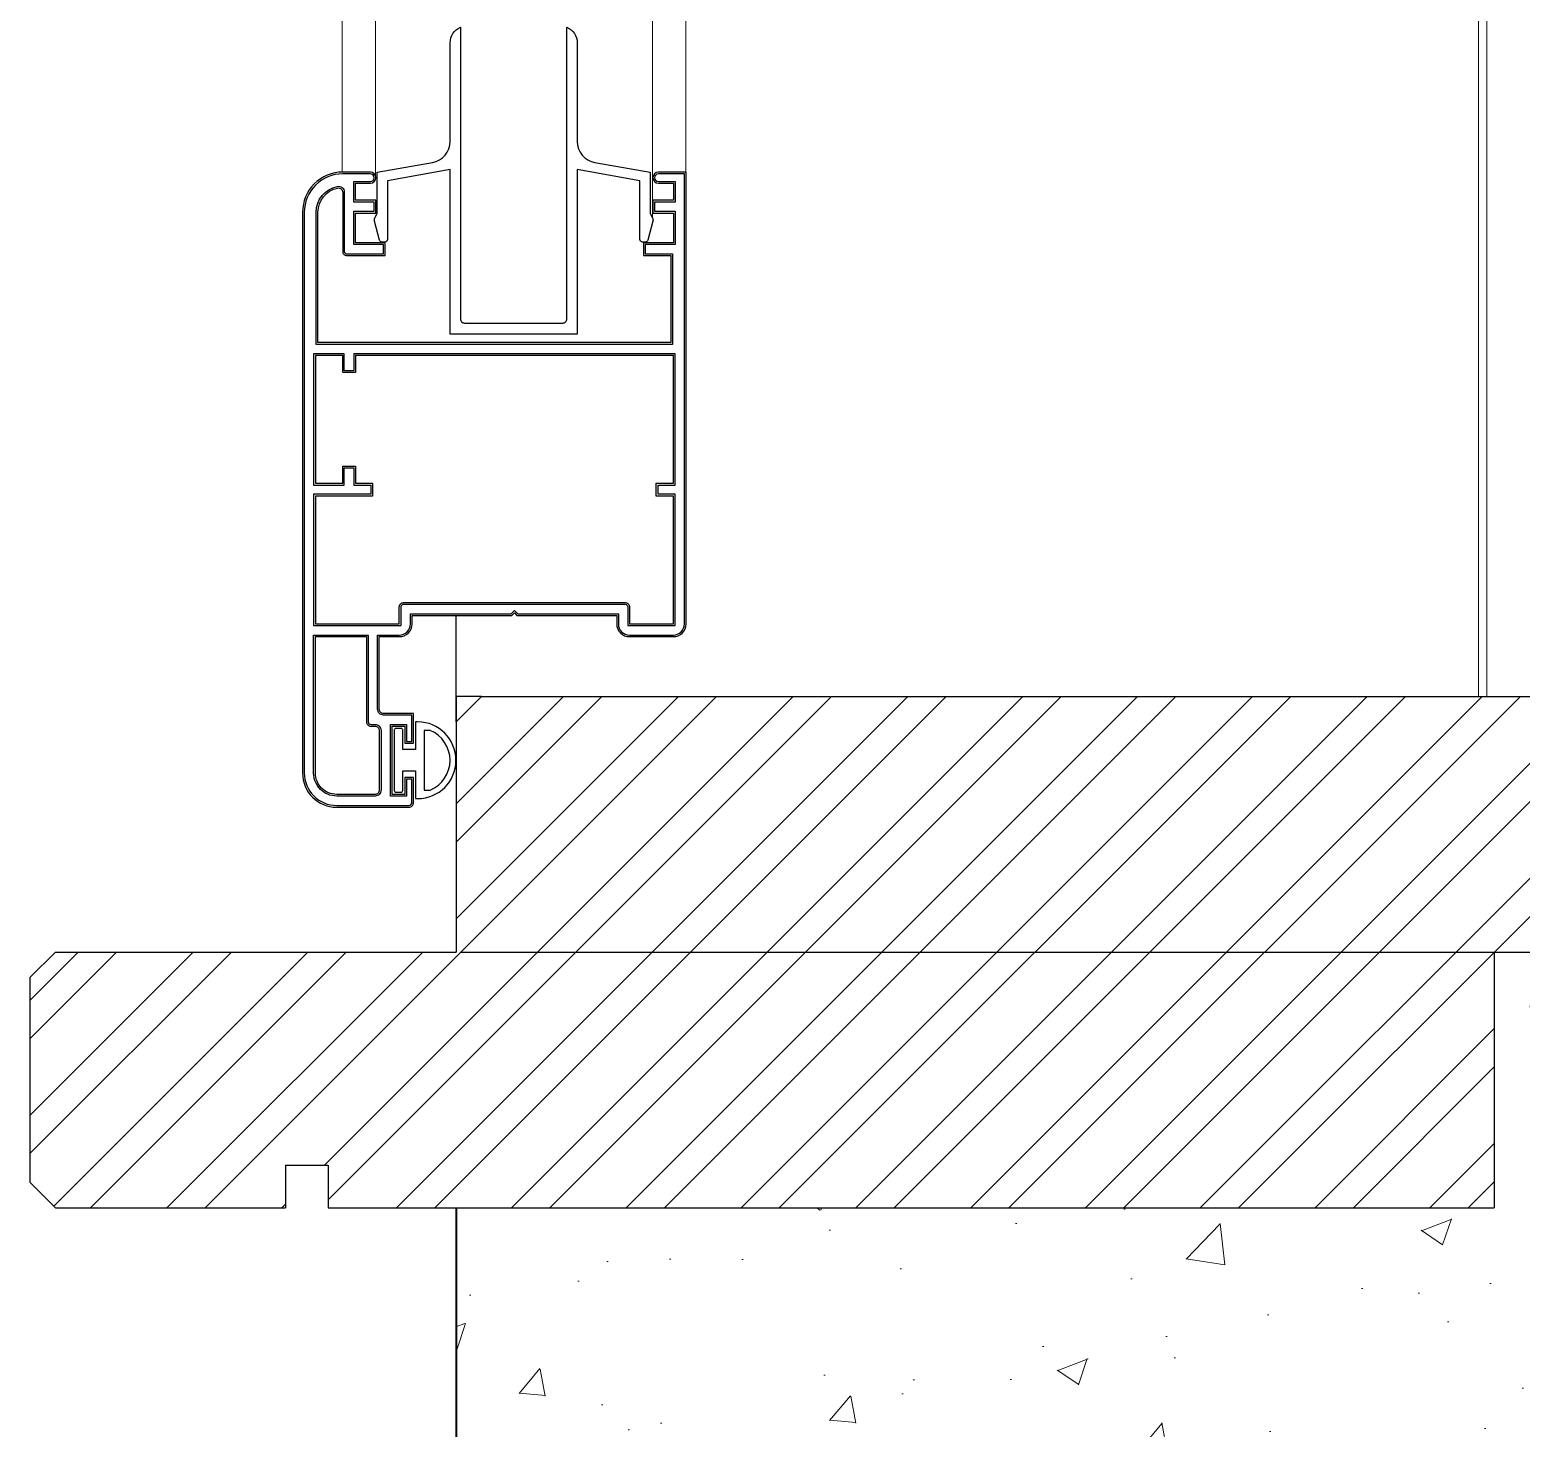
# Model space of a CAD drawing. Header units: millimetres. Extents: x 1251.1 to 1334.1, y 1577.6 to 1641.3.
# Drawn here: x 1311.9744 to 1312.1186, y 1598.1412 to 1598.2765 of the extents above; entities that cross this region are included whole.
import ezdxf

# ---------------------------------------------------------------- set-up
doc = ezdxf.new("R2010")
doc.units = ezdxf.units.MM
doc.linetypes.add('CONTINUA', pattern=[0])
doc.linetypes.add('TRATTOPUNTO', pattern=[1, 0.5, -0.25, 0, -0.25])
for name, color, linetype, lineweight in [('MURATURA sezioni - section wall', 7, 'Continuous', 40), ('PROIEZIONI finissime - fine lines', 251, 'Continuous', 9), ('SEZIONI medie - small section', 2, 'Continuous', 25), ('TRATTEGGIO - hatch', 252, 'Continuous', 20)]:
    doc.layers.add(name, color=color, linetype=linetype, lineweight=lineweight)

msp = doc.modelspace()

# ---------------------------------------------------------------- hatches: boundary and pattern name
at = {"layer": 'TRATTEGGIO - hatch'}
h = msp.add_hatch(dxfattribs=at)
h.set_pattern_fill('AR-CONC', color=256, scale=0.004123, style=0)
h.set_pattern_definition([(50, (1309.30388, 1597.982252), (0.02957362, -0.00258736), [0.00309235, -0.03401588]), (355, (1309.30388, 1597.982252), (-0.0057209, 0.0310139), [0.00247388, -0.0272127]), (100.4514, (1309.306343, 1597.982037), (0.02385274, 0.02842654), [0.0026281, -0.02890905]), (46.1842, (1309.30388, 1597.9905), (0.0440038, -0.00682458), [0.0046385, -0.0510238]), (96.6356, (1309.307546, 1597.98993), (0.0385374, 0.0401642), [0.00394214, -0.0433636]), (351.1842, (1309.30388, 1597.9905), (0.0385374, 0.04016425), [0.0037108, -0.04081906]), (21, (1309.308002, 1597.988437), (0.0246113, -0.01660053), [0.00309235, -0.03401588]), (326, (1309.308002, 1597.988437), (0.01003222, 0.02989893), [0.00247388, -0.0272127]), (71.4514, (1309.310053, 1597.987054), (0.03464353, 0.01329837), [0.0026281, -0.02890905]), (37.5, (1309.303879, 1597.982252), (0.000501368, 0.01372567), [0, -0.02688285, 0, -0.02762502, 0, -0.02731578]), (7.5, (1309.303879, 1597.982252), (0.01084672, 0.016262136), [0, -0.01575038, 0, -0.02626438, 0, -0.01041092]), (327.5, (1309.294684, 1597.982252), (0.02201023, -0.00092997), [0, -0.01030784, 0, -0.03216047, 0, -0.04267447]), (317.5, (1309.290561, 1597.982252), (0.02404557, 0.00412747), [0, -0.0134002, 0, -0.02135785, 0, -0.03030506])])
edge = h.paths.add_edge_path()
edge.add_spline(control_points=[(1312.22118, 1598.16283), (1312.22059, 1598.165), (1312.21696, 1598.17415), (1312.20813, 1598.17657), (1312.20966, 1598.18577), (1312.21004, 1598.18727)], knot_values=[25.959118, 25.959118, 25.959118, 25.959118, 31.7746, 52.716638, 56.514466, 56.514466, 56.514466, 56.514466], degree=3, periodic=0)
edge.add_line((1312.21004, 1598.18727), (1312.11603, 1598.18727))
edge.add_line((1312.11603, 1598.18727), (1312.11603, 1598.16254))
edge.add_line((1312.11603, 1598.16254), (1312.22089, 1598.16254))
edge.add_line((1312.22089, 1598.16254), (1312.22118, 1598.16283))
h = msp.add_hatch(dxfattribs=at)
h.set_pattern_fill('AR-CONC', color=256, scale=0.000164925, style=0)
h.set_pattern_definition([(50, (1311.097055, 1598.34945), (0.0300469, -0.00262876), [0.0031418, -0.0345601]), (355, (1311.097055, 1598.34945), (-0.0058124, 0.0315101), [0.0025135, -0.0276481]), (100.451, (1311.099559, 1598.34923), (0.0242346, 0.0288812), [0.00267014, -0.0293716]), (46.1842, (1311.097055, 1598.35783), (0.0447078, -0.0069339), [0.0047127, -0.0518402]), (96.6356, (1311.10078, 1598.35725), (0.039154, 0.0408068), [0.0040052, -0.0440574]), (351.184, (1311.097055, 1598.35783), (0.039154, 0.0408067), [0.0037702, -0.0414722]), (21, (1311.101244, 1598.355734), (0.02500516, -0.0168662), [0.0031418, -0.0345601]), (326, (1311.101244, 1598.355734), (0.0101927, 0.0303773), [0.0025135, -0.0276481]), (71.4514, (1311.103327, 1598.35433), (0.0351978, 0.0135112), [0.00267014, -0.0293716]), (37.5, (1311.097055, 1598.34945), (0.00050939, 0.01394528), [0, -0.02731298, 0, -0.02806702, 0, -0.02775284]), (7.5, (1311.097055, 1598.34945), (0.01102027, 0.01652233), [0, -0.0160024, 0, -0.02668461, 0, -0.0105775]), (327.5, (1311.087713, 1598.34945), (0.02236234, -0.00094482), [0, -0.01047277, 0, -0.03267504, 0, -0.04335726]), (317.5, (1311.083524, 1598.34945), (0.02443028, 0.00419348), [0, -0.0136146, 0, -0.02169958, 0, -0.03078994])])
edge = h.paths.add_edge_path()
edge.add_line((1312.01559, 1598.16254), (1312.01559, 1598.09126))
edge.add_spline(control_points=[(1312.01559, 1598.09126), (1312.03057, 1598.10186), (1312.07683, 1598.13458), (1312.16764, 1598.09399), (1312.20682, 1598.14408), (1312.22126, 1598.16254)], knot_values=[0, 0, 0, 0, 64.664479, 199.615519, 278.3914, 278.3914, 278.3914, 278.3914], degree=3, periodic=0)
edge.add_line((1312.22126, 1598.16254), (1312.01559, 1598.16254))

# ---------------------------------------------------------------- linework, layer by layer
at = {"layer": 'MURATURA sezioni - section wall'}
msp.add_line((1312.01559, 1598.16254), (1312.01559, 1598.09126), dxfattribs=at)
at = {"layer": 'MURATURA sezioni - section wall', "linetype": 'TRATTOPUNTO', "ltscale": 0.02}
msp.add_spline([(1312.01559, 1598.09126), (1312.06252, 1598.11657), (1312.17379, 1598.11819), (1312.22126, 1598.16254)], degree=3, dxfattribs=at)
at = {"layer": 'PROIEZIONI finissime - fine lines'}
for p, q in [((1312.11532, 1599.45308), (1312.11532, 1598.21201)), ((1312.1145, 1599.44895), (1312.1145, 1598.21201)), ((1312.03781, 1599.44195), (1312.03781, 1598.26273)), ((1312.00779, 1599.39878), (1312.00779, 1598.2624)), ((1312.03459, 1599.39878), (1312.03459, 1598.25832)), ((1312.00458, 1599.39824), (1312.00458, 1598.26273))]:
    msp.add_line(p, q, dxfattribs=at)
at = {"layer": 'SEZIONI medie - small section'}
for p, q in [((1312.01559, 1598.21201), (1312.01559, 1598.21985)), ((1312.01559, 1598.21201), (1312.01559, 1598.20129)), ((1312.01806, 1598.21201), (1312.01559, 1598.21201)), ((1312.01559, 1598.20954), (1312.01559, 1598.21201)), ((1312.01806, 1598.21201), (1312.2448, 1598.21201)), ((1312.01559, 1598.20954), (1312.01559, 1598.18727)), ((1311.97683, 1598.18727), (1311.97435, 1598.1848)), ((1311.97683, 1598.18727), (1312.01559, 1598.18727)), ((1312.01606, 1598.18727), (1312.11603, 1598.18727)), ((1312.11603, 1598.18727), (1312.11603, 1598.16254)), ((1312.11603, 1598.18727), (1312.22873, 1598.18727)), ((1311.97435, 1598.1848), (1311.97435, 1598.16501)), ((1311.99909, 1598.16666), (1311.99909, 1598.16254)), ((1311.99909, 1598.16666), (1312.00322, 1598.16666)), ((1312.00322, 1598.16666), (1312.00322, 1598.16254)), ((1311.97435, 1598.16501), (1311.97683, 1598.16254)), ((1311.97683, 1598.16254), (1311.99909, 1598.16254)), ((1311.99873, 1598.16254), (1311.99909, 1598.1629)), ((1312.00322, 1598.16254), (1312.11603, 1598.16254))]:
    msp.add_line(p, q, dxfattribs=at)
at = {"layer": 'SEZIONI medie - small section', "linetype": 'CONTINUA'}
msp.add_lwpolyline([(1312.01502, 1598.26297), (1312.00896, 1598.2619), (1312.00896, 1598.25621, -0.414214), (1312.00871, 1598.25597), (1312.00843, 1598.25597, -0.339454), (1312.00819, 1598.25615), (1312.0077, 1598.258, -0.198912), (1312.00774, 1598.25832), (1312.00797, 1598.25872), (1312.00797, 1598.26273), (1312.01332, 1598.26367, 0.36397), (1312.01502, 1598.2657), (1312.01502, 1598.27524, -0.298217), (1312.01601, 1598.27675), (1312.01601, 1598.24854, 0.414214), (1312.01642, 1598.24813), (1312.02591, 1598.24813, 0.414214), (1312.02632, 1598.24854), (1312.02632, 1598.27675, -0.298217), (1312.02731, 1598.27524), (1312.02731, 1598.2657, 0.36397), (1312.02901, 1598.26367), (1312.03436, 1598.26273), (1312.03436, 1598.25872), (1312.03459, 1598.25832, -0.198912), (1312.03463, 1598.258), (1312.03414, 1598.25615, -0.339454), (1312.0339, 1598.25597), (1312.03362, 1598.25597, -0.414214), (1312.03337, 1598.25621), (1312.03337, 1598.2619), (1312.02731, 1598.26297), (1312.02731, 1598.24706), (1312.01502, 1598.24706)], format="xyb", close=True, dxfattribs=at)
at = {"layer": 'SEZIONI medie - small section'}
for points in [[(1312.01105, 1598.20129, 0.414214), (1312.01146, 1598.20171), (1312.01146, 1598.20418), (1312.01064, 1598.20418), (1312.01064, 1598.20253), (1312.0094, 1598.20253), (1312.0094, 1598.20913), (1312.01064, 1598.20913), (1312.01064, 1598.20748), (1312.01146, 1598.20748), (1312.01146, 1598.21036), (1312.00858, 1598.21036, -0.414214), (1312.00816, 1598.21078), (1312.00816, 1598.21779), (1312.0101, 1598.21779, 0.414214), (1312.01134, 1598.21902), (1312.01134, 1598.21985), (1312.02099, 1598.21985), (1312.02123, 1598.2201), (1312.02148, 1598.21985), (1312.03113, 1598.21985), (1312.03113, 1598.21902, 0.414214), (1312.03237, 1598.21779), (1312.03661, 1598.21779, 0.414214), (1312.03785, 1598.21902), (1312.03785, 1598.26273), (1312.03517, 1598.26273, 1), (1312.03517, 1598.26166), (1312.03661, 1598.26166), (1312.03661, 1598.26001), (1312.03463, 1598.26001), (1312.03463, 1598.25877), (1312.03661, 1598.25877), (1312.03661, 1598.25588), (1312.03373, 1598.25588), (1312.03373, 1598.25465), (1312.03637, 1598.25465), (1312.03637, 1598.24624), (1312.00223, 1598.24624), (1312.00223, 1598.25885, -0.353997), (1312.00412, 1598.26119, -0.477108), (1312.00462, 1598.26079), (1312.00462, 1598.25506, 0.414214), (1312.00503, 1598.25465), (1312.00874, 1598.25465), (1312.00874, 1598.25588), (1312.00585, 1598.25588), (1312.00585, 1598.25877), (1312.00783, 1598.25877), (1312.00783, 1598.26001), (1312.00585, 1598.26001), (1312.00585, 1598.26166), (1312.0073, 1598.26166, 1), (1312.0073, 1598.26273), (1312.00462, 1598.26273, 0.414214), (1312.00074, 1598.25885), (1312.00074, 1598.20459, 0.414214), (1312.00404, 1598.20129)], [(1312.01105, 1598.20146, 0.414214), (1312.0113, 1598.20171), (1312.0113, 1598.20401), (1312.0108, 1598.20401), (1312.0108, 1598.20237), (1312.00924, 1598.20237), (1312.00924, 1598.20929), (1312.0108, 1598.20929), (1312.0108, 1598.20764), (1312.0113, 1598.20764), (1312.0113, 1598.2102), (1312.00858, 1598.2102, -0.414214), (1312.008, 1598.21078), (1312.008, 1598.21795), (1312.0101, 1598.21795, 0.414214), (1312.01117, 1598.21902), (1312.01117, 1598.22001), (1312.02092, 1598.22001), (1312.02123, 1598.22033), (1312.02155, 1598.22001), (1312.03129, 1598.22001), (1312.03129, 1598.21902, 0.414214), (1312.03237, 1598.21795), (1312.03661, 1598.21795, 0.414214), (1312.03769, 1598.21902), (1312.03769, 1598.26256), (1312.03517, 1598.26256, 1), (1312.03517, 1598.26182), (1312.03678, 1598.26182), (1312.03678, 1598.25984), (1312.0348, 1598.25984), (1312.0348, 1598.25894), (1312.03678, 1598.25894), (1312.03678, 1598.25572), (1312.03389, 1598.25572), (1312.03389, 1598.25481), (1312.03653, 1598.25481), (1312.03653, 1598.24607), (1312.00206, 1598.24607), (1312.00206, 1598.25885, -0.353997), (1312.00408, 1598.26135, -0.477108), (1312.00478, 1598.26079), (1312.00478, 1598.25506, 0.414214), (1312.00503, 1598.25481), (1312.00858, 1598.25481), (1312.00858, 1598.25572), (1312.00569, 1598.25572), (1312.00569, 1598.25894), (1312.00767, 1598.25894), (1312.00767, 1598.25984), (1312.00569, 1598.25984), (1312.00569, 1598.26182), (1312.0073, 1598.26182, 1), (1312.0073, 1598.26256), (1312.00462, 1598.26256, 0.414214), (1312.00091, 1598.25885), (1312.00091, 1598.20459, 0.414214), (1312.00404, 1598.20146)], [(1312.00181, 1598.23156), (1312.00181, 1598.21886), (1312.01027, 1598.21886), (1312.01027, 1598.22067, -0.414214), (1312.01051, 1598.22092), (1312.03195, 1598.22092, -0.414214), (1312.0322, 1598.22067), (1312.0322, 1598.21886), (1312.03678, 1598.21886), (1312.03678, 1598.23156), (1312.03513, 1598.23156), (1312.03513, 1598.23246), (1312.03678, 1598.23246), (1312.03678, 1598.24516), (1312.00569, 1598.24516), (1312.00569, 1598.24351), (1312.00478, 1598.24351), (1312.00478, 1598.24516), (1312.00181, 1598.24516), (1312.00181, 1598.23246), (1312.00478, 1598.23246), (1312.00478, 1598.23411), (1312.00569, 1598.23411), (1312.00569, 1598.23246), (1312.00734, 1598.23246), (1312.00734, 1598.23156)], [(1312.00198, 1598.23139), (1312.00198, 1598.21902), (1312.0101, 1598.21902), (1312.0101, 1598.22067, -0.414214), (1312.01051, 1598.22108), (1312.03195, 1598.22108, -0.414214), (1312.03237, 1598.22067), (1312.03237, 1598.21902), (1312.03661, 1598.21902), (1312.03661, 1598.23139), (1312.03496, 1598.23139), (1312.03496, 1598.23263), (1312.03661, 1598.23263), (1312.03661, 1598.245), (1312.00585, 1598.245), (1312.00585, 1598.24335), (1312.00462, 1598.24335), (1312.00462, 1598.245), (1312.00198, 1598.245), (1312.00198, 1598.23263), (1312.00462, 1598.23263), (1312.00462, 1598.23428), (1312.00585, 1598.23428), (1312.00585, 1598.23263), (1312.0075, 1598.23263), (1312.0075, 1598.23139)], [(1312.00404, 1598.20237, -0.414214), (1312.00181, 1598.20459), (1312.00181, 1598.21795), (1312.00709, 1598.21795), (1312.00709, 1598.20954, 0.414214), (1312.00734, 1598.20929), (1312.00775, 1598.20929, -0.414214), (1312.00833, 1598.20872), (1312.00833, 1598.20294, -0.414214), (1312.00775, 1598.20237)], [(1312.00404, 1598.20253, -0.414214), (1312.00198, 1598.20459), (1312.00198, 1598.21779), (1312.00693, 1598.21779), (1312.00693, 1598.20954, 0.414214), (1312.00734, 1598.20913), (1312.00775, 1598.20913, -0.414214), (1312.00816, 1598.20872), (1312.00816, 1598.20294, -0.414214), (1312.00775, 1598.20253)], [(1312.01043, 1598.2029), (1312.01043, 1598.2048), (1312.01167, 1598.2048), (1312.01167, 1598.20212), (1312.01187, 1598.20212, 1), (1312.01187, 1598.20954), (1312.01167, 1598.20954), (1312.01167, 1598.20686), (1312.01043, 1598.20686), (1312.01043, 1598.20876, 0.414214), (1312.01027, 1598.20892), (1312.00977, 1598.20892, 0.414214), (1312.00961, 1598.20876), (1312.00961, 1598.2029, 0.414214), (1312.00977, 1598.20274), (1312.01027, 1598.20274, 0.414214)], [(1312.01309, 1598.20872), (1312.01249, 1598.20872), (1312.01249, 1598.20294), (1312.01309, 1598.20294, 0.662896)]]:
    msp.add_lwpolyline(points, format="xyb", close=True, dxfattribs=at)
at = {"layer": 'TRATTEGGIO - hatch'}
for p, q in [((1311.99132, 1598.16254), (1312.0408, 1598.21201)), ((1312.00285, 1598.16666), (1312.04821, 1598.21201)), ((1312.00322, 1598.16332), (1312.05191, 1598.21201)), ((1312.00984, 1598.16254), (1312.05931, 1598.21201)), ((1312.01354, 1598.16254), (1312.06302, 1598.21201)), ((1312.01559, 1598.1905), (1312.0371, 1598.21201)), ((1312.01806, 1598.21201), (1312.01559, 1598.20954)), ((1312.01559, 1598.19791), (1312.02969, 1598.21201)), ((1312.01559, 1598.20161), (1312.02599, 1598.21201)), ((1312.02095, 1598.16254), (1312.07042, 1598.21201)), ((1312.02465, 1598.16254), (1312.07413, 1598.21201)), ((1312.03205, 1598.16254), (1312.08153, 1598.21201)), ((1312.03576, 1598.16254), (1312.08523, 1598.21201)), ((1312.04316, 1598.16254), (1312.09264, 1598.21201)), ((1312.04686, 1598.16254), (1312.09634, 1598.21201)), ((1312.05427, 1598.16254), (1312.10375, 1598.21201)), ((1312.05797, 1598.16254), (1312.10745, 1598.21201)), ((1312.06538, 1598.16254), (1312.11485, 1598.21201)), ((1312.06908, 1598.16254), (1312.11856, 1598.21201)), ((1312.07649, 1598.16254), (1312.12596, 1598.21201)), ((1312.08019, 1598.16254), (1312.12967, 1598.21201)), ((1312.08759, 1598.16254), (1312.13707, 1598.21201)), ((1312.0913, 1598.16254), (1312.14077, 1598.21201)), ((1311.97435, 1598.17889), (1311.98274, 1598.18727)), ((1311.97435, 1598.18259), (1311.97904, 1598.18727)), ((1311.97435, 1598.16778), (1311.99385, 1598.18727)), ((1311.97435, 1598.17148), (1311.99014, 1598.18727)), ((1311.97667, 1598.16269), (1312.00125, 1598.18727)), ((1311.98022, 1598.16254), (1312.00495, 1598.18727)), ((1311.98762, 1598.16254), (1312.01236, 1598.18727)), ((1312.0987, 1598.16254), (1312.11603, 1598.17987)), ((1312.1024, 1598.16254), (1312.11603, 1598.17617)), ((1312.10981, 1598.16254), (1312.11603, 1598.16876)), ((1312.11351, 1598.16254), (1312.11603, 1598.16506))]:
    msp.add_line(p, q, dxfattribs=at)

doc.saveas('drawing.dxf')
